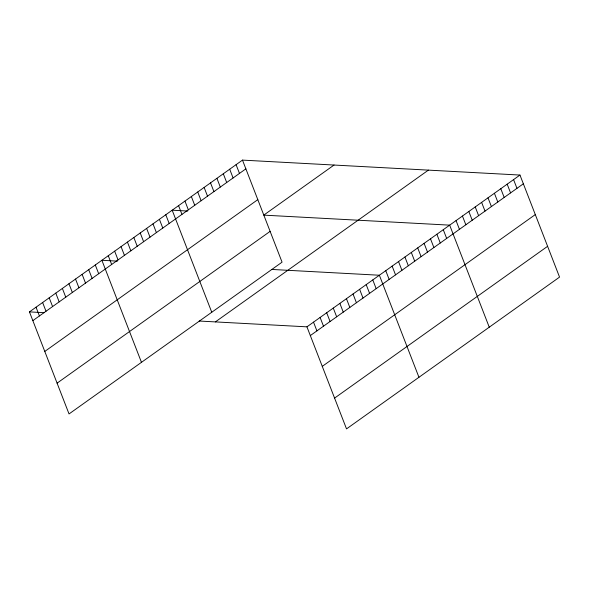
<?xml version="1.0" encoding="UTF-8"?>
<svg xmlns="http://www.w3.org/2000/svg" width="589" height="589" viewBox="0 0 589 589"><rect width="100%" height="100%" fill="white"/><g stroke="black" fill="none" stroke-linecap="round" stroke-linejoin="round"><path stroke-width="0.88" d="M242.477 160.112L282.065 262.164L69.031 413.942L29.45 311.89L242.477 160.112L519.969 175.058L559.55 277.11L346.523 428.888L306.935 326.836L199.192 321.034M32.844 320.63L245.871 168.852M44.786 351.427L257.813 199.642M334.051 165.045L263.747 215.132L449.665 225.145L489.253 327.197M57.089 383.152L270.115 231.374M215.368 321.903L428.394 170.125M306.935 326.836L519.969 175.058M310.329 335.575L523.356 183.797M322.271 366.373L535.298 214.587M334.581 398.098L547.608 246.312M187.714 211.039L172.179 210.199L211.76 312.251M117.417 261.126L101.882 260.286L141.463 362.338M271.625 269.431L379.368 275.232L418.948 377.284M29.45 311.89L44.168 312.685M513.579 179.608L516.965 188.347M507.188 184.166L510.575 192.905M500.797 188.716L504.184 197.455M494.407 193.273L497.793 202.012M488.009 197.823L491.403 206.562M481.618 202.373L485.012 211.12M475.227 206.93L478.621 215.67M468.837 211.48L472.231 220.227M462.446 216.038L465.84 224.777M456.055 220.588L459.449 229.335M443.274 229.695L446.668 238.435M436.883 234.253L440.277 242.992M430.493 238.803L433.887 247.542M424.102 243.36L427.496 252.099M417.711 247.91L421.106 256.649M411.321 252.46L414.715 261.207M404.93 257.018L408.324 265.757M398.539 261.568L401.934 270.314M392.149 266.125L395.543 274.864M385.758 270.675L389.152 279.422M372.785 279.922L376.172 288.662M366.196 284.612L369.59 293.351M359.614 289.302L363.008 298.049M353.032 293.999L356.419 302.739M346.442 298.689L349.837 307.429M339.86 303.379L343.254 312.118M333.278 308.069L336.665 316.808M326.689 312.759L330.083 321.506M320.107 317.456L323.501 326.196M313.525 322.146L316.911 330.885M236.086 164.662L239.48 173.409M229.695 169.22L233.089 177.959M223.305 173.77L226.699 182.509M216.914 178.327L220.308 187.066M210.523 182.877L213.917 191.616M204.133 187.435L207.519 196.174M197.742 191.985L201.129 200.724M191.351 196.535L194.738 205.281M184.961 201.092L188.347 209.831M178.57 205.642L181.957 214.389M165.789 214.749L169.176 223.496M159.398 219.307L162.785 228.046M153.007 223.857L156.394 232.596M146.617 228.414L150.004 237.153M140.226 232.964L143.613 241.704M133.836 237.522L137.222 246.261M127.445 242.072L130.832 250.811M121.054 246.629L124.441 255.368M114.664 251.179L118.05 259.918M108.273 255.729L111.66 264.476M95.293 264.976L98.687 273.716M88.711 269.666L92.098 278.413M82.129 274.364L85.515 283.103M75.539 279.053L78.933 287.793M68.957 283.743L72.344 292.483M62.375 288.433L65.762 297.173M55.786 293.123L59.18 301.87M49.204 297.82L52.59 306.56M42.622 302.51L46.008 311.25M36.032 307.2L39.426 315.94"/></g></svg>
